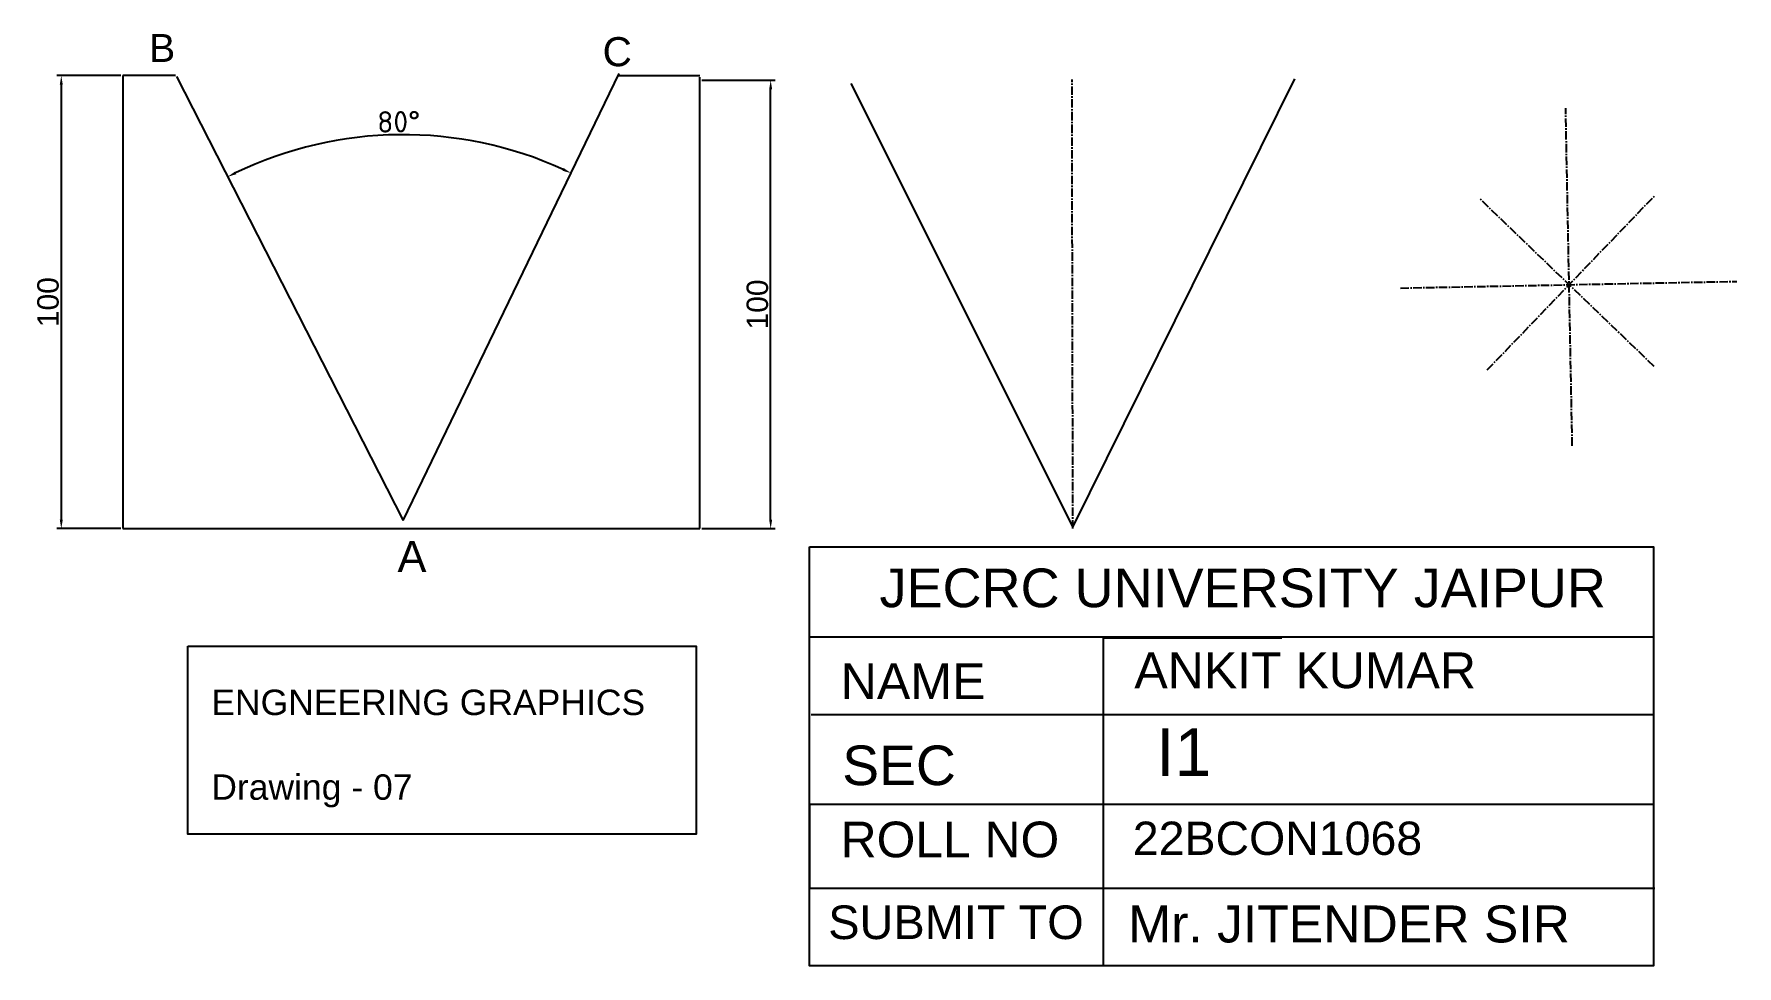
# Model space of a CAD drawing. Header units: millimetres. Extents: x 1429 to 3240615644, y 13 to 85462986.
# Drawn here: x 1429 to 5243, y 13 to 2100 of the extents above; entities outside this region: 1.
import ezdxf

# ---------------------------------------------------------------- set-up
doc = ezdxf.new("R2010")
doc.units = ezdxf.units.MM
doc.linetypes.add('CENTER2', pattern=[28.575, 19.05, -3.175, 3.175, -3.175])
doc.styles.get("Standard").update_dxf_attribs({"font": 'arial.ttf'})
doc.dimstyles.new('ISO-25', dxfattribs={"dimscale": 8, "dimtxt": 6, "dimasz": 2.5, "dimexe": 1.25, "dimexo": 0.625, "dimtad": 1, "dimtxsty": 'Standard', "dimcen": 2.5, "dimadec": 0, "dimazin": 0, "dimtfac": 1, "dimtmove": 0, "dimatfit": 3, "dimfxl": 1, "dimarcsym": 0})

# ---------------------------------------------------------------- blocks, each defined once
blk = doc.blocks.new('*D2')
at = {"color": 0, "lineweight": -2, "transparency": 16777216}
for p, q in [((2925, 1996.9), (3088.8, 1996.9)), ((3078.8, 1012.7), (3078.8, 1976.9)), ((2925, 992.7), (3088.8, 992.7))]:
    blk.add_line(p, q, dxfattribs=at)
at = {"color": 0, "transparency": 16777216}
for points in [[(3075.5, 1976.9), (3082.2, 1976.9), (3078.8, 1996.9)], [(3075.5, 1012.7), (3082.2, 1012.7), (3078.8, 992.7)]]:
    blk.add_solid(points, dxfattribs=at)
at = {"layer": 'Defpoints', "color": 0, "transparency": 16777216}
for p in [(2920, 1996.9), (3078.8, 1996.9), (2920, 992.7)]:
    blk.add_point(p, dxfattribs=at)
at = {"color": 0, "transparency": 16777216, "insert": (3049.3, 1494.8), "char_height": 48, "attachment_point": 5, "rotation": 90}
blk.add_mtext('{\\C40;100}', dxfattribs=at)
blk = doc.blocks.new('*D3')
at = {"color": 0, "lineweight": -2, "transparency": 16777216}
for p, q in [((1623.2, 2007.3), (1480, 2007.3)), ((1490, 1987.3), (1490, 1012.7)), ((1623.2, 992.7), (1480, 992.7))]:
    blk.add_line(p, q, dxfattribs=at)
at = {"color": 0, "transparency": 16777216}
for points in [[(1486.7, 1987.3), (1493.4, 1987.3), (1490, 2007.3)], [(1486.7, 1012.7), (1493.4, 1012.7), (1490, 992.7)]]:
    blk.add_solid(points, dxfattribs=at)
at = {"layer": 'Defpoints', "color": 0, "transparency": 16777216}
for p in [(1628.2, 2007.3), (1490, 992.7), (1628.2, 992.7)]:
    blk.add_point(p, dxfattribs=at)
at = {"color": 0, "transparency": 16777216, "insert": (1460.5, 1500), "char_height": 48, "attachment_point": 5, "rotation": 90}
blk.add_mtext('{\\C2;100}', dxfattribs=at)
blk = doc.blocks.new('*D7')
at = {"color": 0, "lineweight": -2, "transparency": 16777216}
blk.add_arc((2255.6, 1010.7), 864.4, 65.5152, 115.7223, dxfattribs=at)
at = {"color": 0, "transparency": 16777216}
for points in [[(2615.2, 1800.4), (2612.4, 1794.3), (2631.9, 1788.9)], [(1881.9, 1786.5), (1878.9, 1792.4), (1862.5, 1780.6)]]:
    blk.add_solid(points, dxfattribs=at)
at = {"layer": 'Defpoints', "color": 0, "transparency": 16777216}
for p in [(1747.9, 2005), (2739.7, 2011.7), (2378.7, 1866.3), (2255.6, 1010.7), (2255.6, 1010.7)]:
    blk.add_point(p, dxfattribs=at)
at = {"color": 0, "transparency": 16777216, "insert": (2245.9, 1904), "char_height": 48, "width": 1.157546281049804e-13, "attachment_point": 5, "rotation": 0.6188}
blk.add_mtext('{\\fISOCPEUR|b0|i0|c0|p34;\\C30;80%%D}', dxfattribs=at)
blk = doc.blocks.new('*U8')
at = {"color": 0, "linetype": 'CENTER2', "transparency": 16777216}
blk.add_line((1, -503), (-1, 503), dxfattribs=at)
blk = doc.blocks.new('*U9')
at = {"color": 0, "linetype": 'CENTER2', "transparency": 16777216}
blk.add_line((7.4, -378.1), (-7.4, 378.1), dxfattribs=at)
blk = doc.blocks.new('*U10')
at = {"color": 0, "linetype": 'CENTER2', "transparency": 16777216}
blk.add_line((-376.8, -7.4), (376.8, 7.4), dxfattribs=at)
blk = doc.blocks.new('*U11')
at = {"color": 0, "linetype": 'CENTER2', "transparency": 16777216}
blk.add_line((-187.3, -194.8), (187.3, 194.8), dxfattribs=at)
blk = doc.blocks.new('*U12')
at = {"color": 0, "linetype": 'CENTER2', "transparency": 16777216}
blk.add_line((194.9, -187.4), (-194.9, 187.4), dxfattribs=at)

msp = doc.modelspace()

# ---------------------------------------------------------------- linework, layer by layer
for p, q in [((1745.635, 2007.279), (1628.202, 2007.279)), ((1628.202, 2007.279), (1628.202, 992.723)), ((1747.9, 2005.022), (2255.577, 1010.713)), ((2255.577, 1010.713), (2739.718, 2011.74)), ((2736.902, 2007.279), (2919.959, 2007.279)), ((2919.959, 1996.927), (2919.959, 2003.828)), ((2919.959, 992.723), (2919.959, 1996.927)), ((3258.44, 1990.025), (3755.801, 996.174)), ((3755.801, 996.174), (4253.162, 2000.377)), ((1628.202, 992.723), (2919.959, 992.723)), ((3165.907, 750.473), (5055.86, 750.473)), ((4224.001, 746.996), (3823.738, 746.996)), ((3823.738, 746.996), (3823.738, 13.19)), ((3169.388, 576.586), (5055.86, 576.586)), ((5055.86, 576.586), (5055.86, 374.876)), ((5055.86, 374.876), (3165.907, 374.876)), ((3165.907, 374.876), (3165.907, 187.077)), ((3165.907, 187.077), (5059.341, 187.077))]:
    msp.add_line(p, q)
for points in [[(3165.907, 952.184), (5055.86, 952.184), (5055.86, 13.19), (3165.907, 13.19)], [(1773.795, 729.412), (2911.943, 729.412), (2911.943, 308.604), (1773.795, 308.604)]]:
    msp.add_lwpolyline(points, close=True)

# ---------------------------------------------------------------- block references
at = {"linetype": 'CENTER2'}
for name, p in [('*U8', (3754.768, 1495.677)), ('*U9', (4866.912, 1556.5)), ('*U12', (4862.576, 1543.566)), ('*U11', (4871.275, 1543.25)), ('*U10', (4866.284, 1539.049))]:
    msp.add_blockref(name, p, dxfattribs=at)

# ---------------------------------------------------------------- texts
at = {"attachment_point": 1}
for s, width, gutter_width, insert, char_height in [('A', 2437928.70754, 55491.303, (3240605334.397, 85462986.325), 11098.261), ('B', 131.69321, 7.813, (1686.919, 2100.453), 62.506), ('C', 261.24595, 8.151, (2702.363, 2093.551), 65.205), ('A', 4488.4686, 72.197, (2242.995, 965.116), 69.734), ('JECRC UNIVERSITY JAIPUR', 5241.7823, 52.292, (3322.653, 903.3), 86.62147), ('NAME', 1959.00717, 48.521, (3235.637, 691.157), 80.3742), ('ANKIT KUMAR', 1980.57783, 48.388, (3893.467, 715.501), 80.15408), ('ENGNEERING GRAPHICS\\P\\PDrawing - 07', 2382.01221, 34.356, (1826.002, 632.036), 56.91063), ('I1', 2625.60983, 64.146, (3942.196, 545.091), 106.2579), ('SEC', 1087.26131, 53.49, (3239.118, 506.836), 88.6053), ('ROLL NO', 1838.66477, 48.199, (3235.637, 336.426), 79.8418), ('22BCON1068', 2906.20882, 44.988, (3889.986, 336.426), 74.5224), ('SUBMIT TO', 1581.12534, 45.427, (3207.793, 148.627), 75.2497), ('Mr. JITENDER SIR', 2449.68233, 49.987, (3879.544, 148.627), 82.80297)]:
    msp.add_mtext_dynamic_manual_height_columns(s, width=width, gutter_width=gutter_width, heights=[0], dxfattribs=dict(at, insert=insert, char_height=char_height))

# ---------------------------------------------------------------- dimensions: what is measured, and where the dimension line sits
for base, p1, p2, text, picture, middle in [((1490.047, 992.723), (1628.202, 2007.279), (1628.202, 992.723), '{\\C2;100}', '*D3', (1460.539, 1500.001)), ((3078.838, 1996.927), (2919.959, 992.723), (2919.959, 1996.927), '{\\C40;100}', '*D2', (3049.33, 1494.825))]:
    dim = msp.add_linear_dim(base=base, p1=p1, p2=p2, angle=90, text=text, dimstyle='ISO-25')
    dim.commit()
    dim.dimension.update_dxf_attribs({"geometry": picture, "text_midpoint": middle})
dim = msp.add_angular_dim_2l(base=(2378.728, 1866.279), line1=((2255.577, 1010.713), (2739.718, 2011.74)), line2=((1747.9, 2005.022), (2255.577, 1010.713)), text='{\\fISOCPEUR|b0|i0|c0|p34;\\C30;80%%D}', dimstyle='ISO-25')
dim.commit()
dim.dimension.update_dxf_attribs({"geometry": '*D7', "text_midpoint": (2245.929, 1904.044)})

doc.saveas('drawing.dxf')
